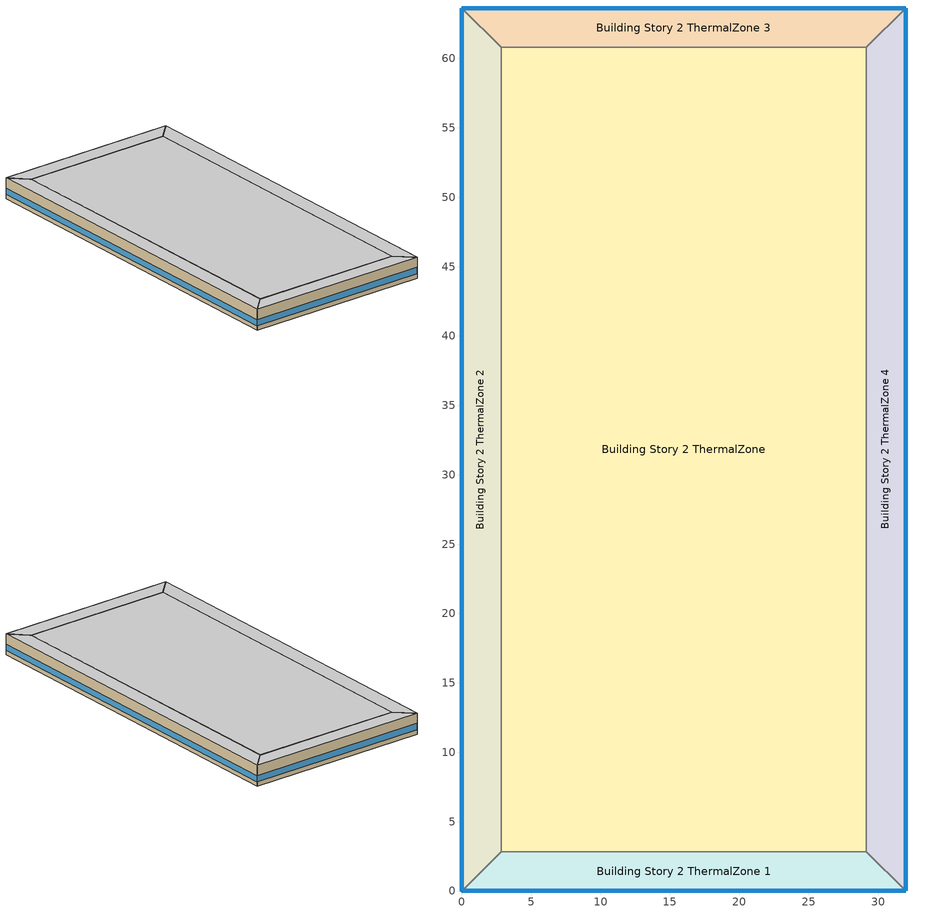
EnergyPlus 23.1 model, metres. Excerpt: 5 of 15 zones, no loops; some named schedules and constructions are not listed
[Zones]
Building Story 2 ThermalZone
 floor adiabatic (Typical Interior Floor): 29.16,2.83 2.83,2.83 2.83,60.81 29.16,60.81 z3.6
 wall adiabatic (Typical Interior Wall): 2.83,2.83 29.16,2.83 29.16,60.81 2.83,60.81 2.83,2.83 z3.6:7.2
 ceiling adiabatic (Typical Interior Ceiling): 29.16,60.81 2.83,60.81 2.83,2.83 29.16,2.83 z7.2
Building Story 2 ThermalZone 1
 floor adiabatic (Typical Interior Ceiling): 31.99,0 0,0 2.83,2.83 29.16,2.83 z3.6
 wall outside (Typical Insulated Steel Framed Exterior Wall R-20.41): 0,0 31.99,0 z3.6:7.2
 wall adiabatic (Typical Interior Wall): 31.99,0 29.16,2.83 2.83,2.83 0,0 z3.6:7.2
 window (U 0.48 SHGC 0.40 Dbl Ref-D Clr 6mm/13mm): 0.03,0 31.96,0 z4.36:5.44
 ceiling adiabatic (Typical Interior Ceiling): 29.16,2.83 2.83,2.83 0,0 31.99,0 z7.2
Building Story 2 ThermalZone 2
 floor adiabatic (Typical Interior Ceiling): 0,0 0,63.64 2.83,60.81 2.83,2.83 z3.6
 wall outside (Typical Insulated Steel Framed Exterior Wall R-20.41): 0,63.64 0,0 z3.6:7.2
 wall adiabatic (Typical Interior Wall): 0,0 2.83,2.83 2.83,60.81 0,63.64 z3.6:7.2
 window (U 0.48 SHGC 0.40 Dbl Ref-D Clr 6mm/13mm): 0,63.61 0,0.03 z4.36:5.44
 ceiling adiabatic (Typical Interior Ceiling): 2.83,2.83 2.83,60.81 0,63.64 0,0 z7.2
Building Story 2 ThermalZone 3
 floor adiabatic (Typical Interior Ceiling): 0,63.64 31.99,63.64 29.16,60.81 2.83,60.81 z3.6
 wall outside (Typical Insulated Steel Framed Exterior Wall R-20.41): 31.99,63.64 0,63.64 z3.6:7.2
 wall adiabatic (Typical Interior Wall): 0,63.64 2.83,60.81 29.16,60.81 31.99,63.64 z3.6:7.2
 window (U 0.48 SHGC 0.40 Dbl Ref-D Clr 6mm/13mm): 31.96,63.64 0.03,63.64 z4.36:5.44
 ceiling adiabatic (Typical Interior Ceiling): 2.83,60.81 29.16,60.81 31.99,63.64 0,63.64 z7.2
Building Story 2 ThermalZone 4
 floor adiabatic (Typical Interior Ceiling): 31.99,63.64 31.99,0 29.16,2.83 29.16,60.81 z3.6
 wall outside (Typical Insulated Steel Framed Exterior Wall R-20.41): 31.99,0 31.99,63.64 z3.6:7.2
 wall adiabatic (Typical Interior Wall): 31.99,63.64 29.16,60.81 29.16,2.83 31.99,0 z3.6:7.2
 window (U 0.48 SHGC 0.40 Dbl Ref-D Clr 6mm/13mm): 31.99,0.03 31.99,63.61 z4.36:5.44
 ceiling adiabatic (Typical Interior Ceiling): 29.16,60.81 29.16,2.83 31.99,0 31.99,63.64 z7.2
[Schedule:Week:Daily]
SchoolSecondary BLDG_OCC_SCH Week Rule - Sep11-Sep17: SchoolSecondary BLDG_OCC_SCH Wknd Day 1, SchoolSecondary BLDG_OCC_SCH Wkdy|SmrDsn Day 1, SchoolSecondary BLDG_OCC_SCH Wkdy|SmrDsn Day 1, SchoolSecondary BLDG_OCC_SCH Wkdy|SmrDsn Day 1, SchoolSecondary BLDG_OCC_SCH Wkdy|SmrDsn Day 1, SchoolSecondary BLDG_OCC_SCH Wkdy|SmrDsn Day 2, SchoolSecondary BLDG_OCC_SCH Default, SchoolSecondary BLDG_OCC_SCH Default, SchoolSecondary BLDG_OCC_SCH Summer Design Day, SchoolSecondary BLDG_OCC_SCH Winter Design Day, SchoolSecondary BLDG_OCC_SCH Default, SchoolSecondary BLDG_OCC_SCH Default
SchoolSecondary BLDG_OCC_SCH Week Rule - Sep18-Dec31: SchoolSecondary BLDG_OCC_SCH Default, SchoolSecondary BLDG_OCC_SCH Wkdy|SmrDsn Day 2, SchoolSecondary BLDG_OCC_SCH Wkdy|SmrDsn Day 2, SchoolSecondary BLDG_OCC_SCH Wkdy|SmrDsn Day 2, SchoolSecondary BLDG_OCC_SCH Wkdy|SmrDsn Day 2, SchoolSecondary BLDG_OCC_SCH Wkdy|SmrDsn Day 2, SchoolSecondary BLDG_OCC_SCH Default, SchoolSecondary BLDG_OCC_SCH Default, SchoolSecondary BLDG_OCC_SCH Summer Design Day, SchoolSecondary BLDG_OCC_SCH Winter Design Day, SchoolSecondary BLDG_OCC_SCH Default, SchoolSecondary BLDG_OCC_SCH Default
SchoolSecondary BLDG_OCC_SCH_Extend Week Rule - Jan1-Jan1: SchoolSecondary BLDG_OCC_SCH_Extend Wknd Day, SchoolSecondary BLDG_OCC_SCH_Extend Wknd Day, SchoolSecondary BLDG_OCC_SCH_Extend Wknd Day, SchoolSecondary BLDG_OCC_SCH_Extend Wknd Day, SchoolSecondary BLDG_OCC_SCH_Extend Wknd Day, SchoolSecondary BLDG_OCC_SCH_Extend Wknd Day, SchoolSecondary BLDG_OCC_SCH_Extend Wknd Day, SchoolSecondary BLDG_OCC_SCH_Extend Default, SchoolSecondary BLDG_OCC_SCH_Extend Summer Design Day, SchoolSecondary BLDG_OCC_SCH_Extend Winter Design Day, SchoolSecondary BLDG_OCC_SCH_Extend Default, SchoolSecondary BLDG_OCC_SCH_Extend Default
SchoolSecondary BLDG_OCC_SCH_Extend Week Rule - Jan2-Jun25: SchoolSecondary BLDG_OCC_SCH_Extend Wknd Day, SchoolSecondary BLDG_OCC_SCH_Extend Wkdy|SmrDsn Day, SchoolSecondary BLDG_OCC_SCH_Extend Wkdy|SmrDsn Day, SchoolSecondary BLDG_OCC_SCH_Extend Wkdy|SmrDsn Day, SchoolSecondary BLDG_OCC_SCH_Extend Wkdy|SmrDsn Day, SchoolSecondary BLDG_OCC_SCH_Extend Wkdy|SmrDsn Day, SchoolSecondary BLDG_OCC_SCH_Extend Wknd Day, SchoolSecondary BLDG_OCC_SCH_Extend Default, SchoolSecondary BLDG_OCC_SCH_Extend Summer Design Day, SchoolSecondary BLDG_OCC_SCH_Extend Winter Design Day, SchoolSecondary BLDG_OCC_SCH_Extend Default, SchoolSecondary BLDG_OCC_SCH_Extend Default
SchoolSecondary BLDG_OCC_SCH_Extend Week Rule - Jun26-Jul2: SchoolSecondary BLDG_OCC_SCH_Extend Wknd Day, SchoolSecondary BLDG_OCC_SCH_Extend Wkdy|SmrDsn Day, SchoolSecondary BLDG_OCC_SCH_Extend Wkdy|SmrDsn Day, SchoolSecondary BLDG_OCC_SCH_Extend Wkdy|SmrDsn Day, SchoolSecondary BLDG_OCC_SCH_Extend Wkdy|SmrDsn Day, SchoolSecondary BLDG_OCC_SCH_Extend Wkdy|SmrDsn Day 1, SchoolSecondary BLDG_OCC_SCH_Extend Wknd Day 1, SchoolSecondary BLDG_OCC_SCH_Extend Default, SchoolSecondary BLDG_OCC_SCH_Extend Summer Design Day, SchoolSecondary BLDG_OCC_SCH_Extend Winter Design Day, SchoolSecondary BLDG_OCC_SCH_Extend Default, SchoolSecondary BLDG_OCC_SCH_Extend Default
SchoolSecondary BLDG_OCC_SCH_Extend Week Rule - Jul3-Aug27: SchoolSecondary BLDG_OCC_SCH_Extend Wknd Day 1, SchoolSecondary BLDG_OCC_SCH_Extend Wkdy|SmrDsn Day 1, SchoolSecondary BLDG_OCC_SCH_Extend Wkdy|SmrDsn Day 1, SchoolSecondary BLDG_OCC_SCH_Extend Wkdy|SmrDsn Day 1, SchoolSecondary BLDG_OCC_SCH_Extend Wkdy|SmrDsn Day 1, SchoolSecondary BLDG_OCC_SCH_Extend Wkdy|SmrDsn Day 1, SchoolSecondary BLDG_OCC_SCH_Extend Wknd Day 1, SchoolSecondary BLDG_OCC_SCH_Extend Default, SchoolSecondary BLDG_OCC_SCH_Extend Summer Design Day, SchoolSecondary BLDG_OCC_SCH_Extend Winter Design Day, SchoolSecondary BLDG_OCC_SCH_Extend Default, SchoolSecondary BLDG_OCC_SCH_Extend Default
SchoolSecondary BLDG_OCC_SCH_Extend Week Rule - Aug28-Sep3: SchoolSecondary BLDG_OCC_SCH_Extend Wknd Day 1, SchoolSecondary BLDG_OCC_SCH_Extend Wkdy|SmrDsn Day 1, SchoolSecondary BLDG_OCC_SCH_Extend Wkdy|SmrDsn Day 1, SchoolSecondary BLDG_OCC_SCH_Extend Wkdy|SmrDsn Day 1, SchoolSecondary BLDG_OCC_SCH_Extend Wkdy|SmrDsn Day 2, SchoolSecondary BLDG_OCC_SCH_Extend Wkdy|SmrDsn Day 2, SchoolSecondary BLDG_OCC_SCH_Extend Default, SchoolSecondary BLDG_OCC_SCH_Extend Default, SchoolSecondary BLDG_OCC_SCH_Extend Summer Design Day, SchoolSecondary BLDG_OCC_SCH_Extend Winter Design Day, SchoolSecondary BLDG_OCC_SCH_Extend Default, SchoolSecondary BLDG_OCC_SCH_Extend Default
SchoolSecondary BLDG_OCC_SCH_Extend Week Rule - Sep4-Dec31: SchoolSecondary BLDG_OCC_SCH_Extend Default, SchoolSecondary BLDG_OCC_SCH_Extend Wkdy|SmrDsn Day 2, SchoolSecondary BLDG_OCC_SCH_Extend Wkdy|SmrDsn Day 2, SchoolSecondary BLDG_OCC_SCH_Extend Wkdy|SmrDsn Day 2, SchoolSecondary BLDG_OCC_SCH_Extend Wkdy|SmrDsn Day 2, SchoolSecondary BLDG_OCC_SCH_Extend Wkdy|SmrDsn Day 2, SchoolSecondary BLDG_OCC_SCH_Extend Default, SchoolSecondary BLDG_OCC_SCH_Extend Default, SchoolSecondary BLDG_OCC_SCH_Extend Summer Design Day, SchoolSecondary BLDG_OCC_SCH_Extend Winter Design Day, SchoolSecondary BLDG_OCC_SCH_Extend Default, SchoolSecondary BLDG_OCC_SCH_Extend Default
SchoolSecondary BLDG_OCC_SCH_Gym Week Rule - Jan1-Jan1: SchoolSecondary BLDG_OCC_SCH_Gym Wknd Day, SchoolSecondary BLDG_OCC_SCH_Gym Wknd Day, SchoolSecondary BLDG_OCC_SCH_Gym Wknd Day, SchoolSecondary BLDG_OCC_SCH_Gym Wknd Day, SchoolSecondary BLDG_OCC_SCH_Gym Wknd Day, SchoolSecondary BLDG_OCC_SCH_Gym Wknd Day, SchoolSecondary BLDG_OCC_SCH_Gym Wknd Day, SchoolSecondary BLDG_OCC_SCH_Gym Default, SchoolSecondary BLDG_OCC_SCH_Gym Summer Design Day, SchoolSecondary BLDG_OCC_SCH_Gym Winter Design Day, SchoolSecondary BLDG_OCC_SCH_Gym Default, SchoolSecondary BLDG_OCC_SCH_Gym Default
SchoolSecondary BLDG_OCC_SCH_Gym Week Rule - Jan2-Jun25: SchoolSecondary BLDG_OCC_SCH_Gym Wknd Day, SchoolSecondary BLDG_OCC_SCH_Gym Wkdy|SmrDsn Day, SchoolSecondary BLDG_OCC_SCH_Gym Wkdy|SmrDsn Day, SchoolSecondary BLDG_OCC_SCH_Gym Wkdy|SmrDsn Day, SchoolSecondary BLDG_OCC_SCH_Gym Wkdy|SmrDsn Day, SchoolSecondary BLDG_OCC_SCH_Gym Wkdy|SmrDsn Day, SchoolSecondary BLDG_OCC_SCH_Gym Wknd Day, SchoolSecondary BLDG_OCC_SCH_Gym Default, SchoolSecondary BLDG_OCC_SCH_Gym Summer Design Day, SchoolSecondary BLDG_OCC_SCH_Gym Winter Design Day, SchoolSecondary BLDG_OCC_SCH_Gym Default, SchoolSecondary BLDG_OCC_SCH_Gym Default
SchoolSecondary BLDG_OCC_SCH_Gym Week Rule - Jun26-Jul2: SchoolSecondary BLDG_OCC_SCH_Gym Wknd Day, SchoolSecondary BLDG_OCC_SCH_Gym Wkdy|SmrDsn Day, SchoolSecondary BLDG_OCC_SCH_Gym Wkdy|SmrDsn Day, SchoolSecondary BLDG_OCC_SCH_Gym Wkdy|SmrDsn Day, SchoolSecondary BLDG_OCC_SCH_Gym Wkdy|SmrDsn Day, SchoolSecondary BLDG_OCC_SCH_Gym Wkdy|SmrDsn Day 1, SchoolSecondary BLDG_OCC_SCH_Gym Wknd Day 1, SchoolSecondary BLDG_OCC_SCH_Gym Default, SchoolSecondary BLDG_OCC_SCH_Gym Summer Design Day, SchoolSecondary BLDG_OCC_SCH_Gym Winter Design Day, SchoolSecondary BLDG_OCC_SCH_Gym Default, SchoolSecondary BLDG_OCC_SCH_Gym Default
SchoolSecondary BLDG_OCC_SCH_Gym Week Rule - Jul3-Aug27: SchoolSecondary BLDG_OCC_SCH_Gym Wknd Day 1, SchoolSecondary BLDG_OCC_SCH_Gym Wkdy|SmrDsn Day 1, SchoolSecondary BLDG_OCC_SCH_Gym Wkdy|SmrDsn Day 1, SchoolSecondary BLDG_OCC_SCH_Gym Wkdy|SmrDsn Day 1, SchoolSecondary BLDG_OCC_SCH_Gym Wkdy|SmrDsn Day 1, SchoolSecondary BLDG_OCC_SCH_Gym Wkdy|SmrDsn Day 1, SchoolSecondary BLDG_OCC_SCH_Gym Wknd Day 1, SchoolSecondary BLDG_OCC_SCH_Gym Default, SchoolSecondary BLDG_OCC_SCH_Gym Summer Design Day, SchoolSecondary BLDG_OCC_SCH_Gym Winter Design Day, SchoolSecondary BLDG_OCC_SCH_Gym Default, SchoolSecondary BLDG_OCC_SCH_Gym Default
SchoolSecondary BLDG_OCC_SCH_Gym Week Rule - Aug28-Sep3: SchoolSecondary BLDG_OCC_SCH_Gym Wknd Day 1, SchoolSecondary BLDG_OCC_SCH_Gym Wkdy|SmrDsn Day 1, SchoolSecondary BLDG_OCC_SCH_Gym Wkdy|SmrDsn Day 1, SchoolSecondary BLDG_OCC_SCH_Gym Wkdy|SmrDsn Day 1, SchoolSecondary BLDG_OCC_SCH_Gym Wkdy|SmrDsn Day 2, SchoolSecondary BLDG_OCC_SCH_Gym Wkdy|SmrDsn Day 2, SchoolSecondary BLDG_OCC_SCH_Gym Default, SchoolSecondary BLDG_OCC_SCH_Gym Default, SchoolSecondary BLDG_OCC_SCH_Gym Summer Design Day, SchoolSecondary BLDG_OCC_SCH_Gym Winter Design Day, SchoolSecondary BLDG_OCC_SCH_Gym Default, SchoolSecondary BLDG_OCC_SCH_Gym Default
SchoolSecondary BLDG_OCC_SCH_Gym Week Rule - Sep4-Dec31: SchoolSecondary BLDG_OCC_SCH_Gym Default, SchoolSecondary BLDG_OCC_SCH_Gym Wkdy|SmrDsn Day 2, SchoolSecondary BLDG_OCC_SCH_Gym Wkdy|SmrDsn Day 2, SchoolSecondary BLDG_OCC_SCH_Gym Wkdy|SmrDsn Day 2, SchoolSecondary BLDG_OCC_SCH_Gym Wkdy|SmrDsn Day 2, SchoolSecondary BLDG_OCC_SCH_Gym Wkdy|SmrDsn Day 2, SchoolSecondary BLDG_OCC_SCH_Gym Default, SchoolSecondary BLDG_OCC_SCH_Gym Default, SchoolSecondary BLDG_OCC_SCH_Gym Summer Design Day, SchoolSecondary BLDG_OCC_SCH_Gym Winter Design Day, SchoolSecondary BLDG_OCC_SCH_Gym Default, SchoolSecondary BLDG_OCC_SCH_Gym Default
SchoolSecondary BLDG_OCC_SCH_Offices Week Rule - Jan1-Jan1: SchoolSecondary BLDG_OCC_SCH_Offices Wknd Day, SchoolSecondary BLDG_OCC_SCH_Offices Wknd Day, SchoolSecondary BLDG_OCC_SCH_Offices Wknd Day, SchoolSecondary BLDG_OCC_SCH_Offices Wknd Day, SchoolSecondary BLDG_OCC_SCH_Offices Wknd Day, SchoolSecondary BLDG_OCC_SCH_Offices Wknd Day, SchoolSecondary BLDG_OCC_SCH_Offices Wknd Day, SchoolSecondary BLDG_OCC_SCH_Offices Default, SchoolSecondary BLDG_OCC_SCH_Offices Summer Design Day, SchoolSecondary BLDG_OCC_SCH_Offices Winter Design Day, SchoolSecondary BLDG_OCC_SCH_Offices Default, SchoolSecondary BLDG_OCC_SCH_Offices Default
SchoolSecondary BLDG_OCC_SCH_Offices Week Rule - Jan2-Jun25: SchoolSecondary BLDG_OCC_SCH_Offices Wknd Day, SchoolSecondary BLDG_OCC_SCH_Offices Wkdy|SmrDsn Day, SchoolSecondary BLDG_OCC_SCH_Offices Wkdy|SmrDsn Day, SchoolSecondary BLDG_OCC_SCH_Offices Wkdy|SmrDsn Day, SchoolSecondary BLDG_OCC_SCH_Offices Wkdy|SmrDsn Day, SchoolSecondary BLDG_OCC_SCH_Offices Wkdy|SmrDsn Day, SchoolSecondary BLDG_OCC_SCH_Offices Wknd Day, SchoolSecondary BLDG_OCC_SCH_Offices Default, SchoolSecondary BLDG_OCC_SCH_Offices Summer Design Day, SchoolSecondary BLDG_OCC_SCH_Offices Winter Design Day, SchoolSecondary BLDG_OCC_SCH_Offices Default, SchoolSecondary BLDG_OCC_SCH_Offices Default
SchoolSecondary BLDG_OCC_SCH_Offices Week Rule - Jun26-Jul2: SchoolSecondary BLDG_OCC_SCH_Offices Wknd Day, SchoolSecondary BLDG_OCC_SCH_Offices Wkdy|SmrDsn Day, SchoolSecondary BLDG_OCC_SCH_Offices Wkdy|SmrDsn Day, SchoolSecondary BLDG_OCC_SCH_Offices Wkdy|SmrDsn Day, SchoolSecondary BLDG_OCC_SCH_Offices Wkdy|SmrDsn Day, SchoolSecondary BLDG_OCC_SCH_Offices Wkdy|SmrDsn Day 1, SchoolSecondary BLDG_OCC_SCH_Offices Wknd Day 1, SchoolSecondary BLDG_OCC_SCH_Offices Default, SchoolSecondary BLDG_OCC_SCH_Offices Summer Design Day, SchoolSecondary BLDG_OCC_SCH_Offices Winter Design Day, SchoolSecondary BLDG_OCC_SCH_Offices Default, SchoolSecondary BLDG_OCC_SCH_Offices Default
SchoolSecondary BLDG_OCC_SCH_Offices Week Rule - Jul3-Aug27: SchoolSecondary BLDG_OCC_SCH_Offices Wknd Day 1, SchoolSecondary BLDG_OCC_SCH_Offices Wkdy|SmrDsn Day 1, SchoolSecondary BLDG_OCC_SCH_Offices Wkdy|SmrDsn Day 1, SchoolSecondary BLDG_OCC_SCH_Offices Wkdy|SmrDsn Day 1, SchoolSecondary BLDG_OCC_SCH_Offices Wkdy|SmrDsn Day 1, SchoolSecondary BLDG_OCC_SCH_Offices Wkdy|SmrDsn Day 1, SchoolSecondary BLDG_OCC_SCH_Offices Wknd Day 1, SchoolSecondary BLDG_OCC_SCH_Offices Default, SchoolSecondary BLDG_OCC_SCH_Offices Summer Design Day, SchoolSecondary BLDG_OCC_SCH_Offices Winter Design Day, SchoolSecondary BLDG_OCC_SCH_Offices Default, SchoolSecondary BLDG_OCC_SCH_Offices Default
SchoolSecondary BLDG_OCC_SCH_Offices Week Rule - Aug28-Sep3: SchoolSecondary BLDG_OCC_SCH_Offices Wknd Day 1, SchoolSecondary BLDG_OCC_SCH_Offices Wkdy|SmrDsn Day 1, SchoolSecondary BLDG_OCC_SCH_Offices Wkdy|SmrDsn Day 1, SchoolSecondary BLDG_OCC_SCH_Offices Wkdy|SmrDsn Day 1, SchoolSecondary BLDG_OCC_SCH_Offices Wkdy|SmrDsn Day 2, SchoolSecondary BLDG_OCC_SCH_Offices Wkdy|SmrDsn Day 2, SchoolSecondary BLDG_OCC_SCH_Offices Default, SchoolSecondary BLDG_OCC_SCH_Offices Default, SchoolSecondary BLDG_OCC_SCH_Offices Summer Design Day, SchoolSecondary BLDG_OCC_SCH_Offices Winter Design Day, SchoolSecondary BLDG_OCC_SCH_Offices Default, SchoolSecondary BLDG_OCC_SCH_Offices Default
SchoolSecondary BLDG_OCC_SCH_Offices Week Rule - Sep4-Dec31: SchoolSecondary BLDG_OCC_SCH_Offices Default, SchoolSecondary BLDG_OCC_SCH_Offices Wkdy|SmrDsn Day 2, SchoolSecondary BLDG_OCC_SCH_Offices Wkdy|SmrDsn Day 2, SchoolSecondary BLDG_OCC_SCH_Offices Wkdy|SmrDsn Day 2, SchoolSecondary BLDG_OCC_SCH_Offices Wkdy|SmrDsn Day 2, SchoolSecondary BLDG_OCC_SCH_Offices Wkdy|SmrDsn Day 2, SchoolSecondary BLDG_OCC_SCH_Offices Default, SchoolSecondary BLDG_OCC_SCH_Offices Default, SchoolSecondary BLDG_OCC_SCH_Offices Summer Design Day, SchoolSecondary BLDG_OCC_SCH_Offices Winter Design Day, SchoolSecondary BLDG_OCC_SCH_Offices Default, SchoolSecondary BLDG_OCC_SCH_Offices Default
Elevator Schedule 3 Week Rule - Jan1-Jan1: 63 space(s) Occ Sch Saturday 3, 63 space(s) Occ Sch Saturday 3, 63 space(s) Occ Sch Saturday 3, 63 space(s) Occ Sch Saturday 3, 63 space(s) Occ Sch Saturday 3, 63 space(s) Occ Sch Saturday 3, 63 space(s) Occ Sch Saturday 3, 63 space(s) Occ Sch Default 3, 63 space(s) Occ Sch Summer Design Day 3, 63 space(s) Occ Sch Winter Design Day 3, 63 space(s) Occ Sch Default 3, 63 space(s) Occ Sch Default 3
Elevator Schedule 3 Week Rule - Jan2-Jun11: 63 space(s) Occ Sch Sunday 3, 63 space(s) Occ Sch Default 3, 63 space(s) Occ Sch Tuesday 19, 63 space(s) Occ Sch Wednesday 19, 63 space(s) Occ Sch Thursday 19, 63 space(s) Occ Sch Friday 19, 63 space(s) Occ Sch Saturday 3, 63 space(s) Occ Sch Default 3, 63 space(s) Occ Sch Summer Design Day 3, 63 space(s) Occ Sch Winter Design Day 3, 63 space(s) Occ Sch Default 3, 63 space(s) Occ Sch Default 3
Elevator Schedule 3 Week Rule - Jun12-Jun18: 63 space(s) Occ Sch Sunday 3, 63 space(s) Occ Sch Default 3, 63 space(s) Occ Sch Tuesday 19, 63 space(s) Occ Sch Wednesday 19, 63 space(s) Occ Sch Thursday 18, 63 space(s) Occ Sch Friday 18, 63 space(s) Occ Sch Saturday 3, 63 space(s) Occ Sch Default 3, 63 space(s) Occ Sch Summer Design Day 3, 63 space(s) Occ Sch Winter Design Day 3, 63 space(s) Occ Sch Default 3, 63 space(s) Occ Sch Default 3
Elevator Schedule 3 Week Rule - Jun19-Jun25: 63 space(s) Occ Sch Sunday 3, 63 space(s) Occ Sch Monday 16, 63 space(s) Occ Sch Tuesday 18, 63 space(s) Occ Sch Wednesday 18, 63 space(s) Occ Sch Thursday 18, 63 space(s) Occ Sch Friday 18, 63 space(s) Occ Sch Saturday 3, 63 space(s) Occ Sch Default 3, 63 space(s) Occ Sch Summer Design Day 3, 63 space(s) Occ Sch Winter Design Day 3, 63 space(s) Occ Sch Default 3, 63 space(s) Occ Sch Default 3
Elevator Schedule 3 Week Rule - Jun26-Jul2: 63 space(s) Occ Sch Sunday 3, 63 space(s) Occ Sch Monday 16, 63 space(s) Occ Sch Tuesday 18, 63 space(s) Occ Sch Wednesday 18, 63 space(s) Occ Sch Thursday 18, 63 space(s) Occ Sch Friday 17, 63 space(s) Occ Sch Saturday 3, 63 space(s) Occ Sch Default 3, 63 space(s) Occ Sch Summer Design Day 3, 63 space(s) Occ Sch Winter Design Day 3, 63 space(s) Occ Sch Default 3, 63 space(s) Occ Sch Default 3
Elevator Schedule 3 Week Rule - Jul3-Aug27: 63 space(s) Occ Sch Sunday 3, 63 space(s) Occ Sch Monday 15, 63 space(s) Occ Sch Tuesday 17, 63 space(s) Occ Sch Wednesday 17, 63 space(s) Occ Sch Thursday 17, 63 space(s) Occ Sch Friday 17, 63 space(s) Occ Sch Saturday 3, 63 space(s) Occ Sch Default 3, 63 space(s) Occ Sch Summer Design Day 3, 63 space(s) Occ Sch Winter Design Day 3, 63 space(s) Occ Sch Default 3, 63 space(s) Occ Sch Default 3
Elevator Schedule 3 Week Rule - Aug28-Sep3: 63 space(s) Occ Sch Sunday 3, 63 space(s) Occ Sch Monday 15, 63 space(s) Occ Sch Tuesday 17, 63 space(s) Occ Sch Wednesday 17, 63 space(s) Occ Sch Thursday 16, 63 space(s) Occ Sch Friday 16, 63 space(s) Occ Sch Saturday 3, 63 space(s) Occ Sch Default 3, 63 space(s) Occ Sch Summer Design Day 3, 63 space(s) Occ Sch Winter Design Day 3, 63 space(s) Occ Sch Default 3, 63 space(s) Occ Sch Default 3
Elevator Schedule 3 Week Rule - Sep4-Sep10: 63 space(s) Occ Sch Sunday 3, 63 space(s) Occ Sch Monday 14, 63 space(s) Occ Sch Tuesday 16, 63 space(s) Occ Sch Wednesday 16, 63 space(s) Occ Sch Thursday 16, 63 space(s) Occ Sch Friday 16, 63 space(s) Occ Sch Saturday 3, 63 space(s) Occ Sch Default 3, 63 space(s) Occ Sch Summer Design Day 3, 63 space(s) Occ Sch Winter Design Day 3, 63 space(s) Occ Sch Default 3, 63 space(s) Occ Sch Default 3
Elevator Schedule 3 Week Rule - Sep11-Sep17: 63 space(s) Occ Sch Sunday 3, 63 space(s) Occ Sch Monday 14, 63 space(s) Occ Sch Tuesday 16, 63 space(s) Occ Sch Wednesday 16, 63 space(s) Occ Sch Thursday 16, 63 space(s) Occ Sch Friday 15, 63 space(s) Occ Sch Saturday 3, 63 space(s) Occ Sch Default 3, 63 space(s) Occ Sch Summer Design Day 3, 63 space(s) Occ Sch Winter Design Day 3, 63 space(s) Occ Sch Default 3, 63 space(s) Occ Sch Default 3
Elevator Schedule 3 Week Rule - Sep18-Dec31: 63 space(s) Occ Sch Sunday 3, 63 space(s) Occ Sch Monday 13, 63 space(s) Occ Sch Tuesday 15, 63 space(s) Occ Sch Wednesday 15, 63 space(s) Occ Sch Thursday 15, 63 space(s) Occ Sch Friday 15, 63 space(s) Occ Sch Saturday 3, 63 space(s) Occ Sch Default 3, 63 space(s) Occ Sch Summer Design Day 3, 63 space(s) Occ Sch Winter Design Day 3, 63 space(s) Occ Sch Default 3, 63 space(s) Occ Sch Default 3
Elevator Schedule 1 Week Rule - Jan1-Jan1: 63 space(s) Occ Sch Saturday 1, 63 space(s) Occ Sch Saturday 1, 63 space(s) Occ Sch Saturday 1, 63 space(s) Occ Sch Saturday 1, 63 space(s) Occ Sch Saturday 1, 63 space(s) Occ Sch Saturday 1, 63 space(s) Occ Sch Saturday 1, 63 space(s) Occ Sch Default 1, 63 space(s) Occ Sch Summer Design Day 1, 63 space(s) Occ Sch Winter Design Day 1, 63 space(s) Occ Sch Default 1, 63 space(s) Occ Sch Default 1
Elevator Schedule 1 Week Rule - Jan2-Jun11: 63 space(s) Occ Sch Sunday 1, 63 space(s) Occ Sch Default 1, 63 space(s) Occ Sch Tuesday 9, 63 space(s) Occ Sch Wednesday 9, 63 space(s) Occ Sch Thursday 9, 63 space(s) Occ Sch Friday 9, 63 space(s) Occ Sch Saturday 1, 63 space(s) Occ Sch Default 1, 63 space(s) Occ Sch Summer Design Day 1, 63 space(s) Occ Sch Winter Design Day 1, 63 space(s) Occ Sch Default 1, 63 space(s) Occ Sch Default 1
Elevator Schedule 1 Week Rule - Jun12-Jun18: 63 space(s) Occ Sch Sunday 1, 63 space(s) Occ Sch Default 1, 63 space(s) Occ Sch Tuesday 9, 63 space(s) Occ Sch Wednesday 9, 63 space(s) Occ Sch Thursday 8, 63 space(s) Occ Sch Friday 8, 63 space(s) Occ Sch Saturday 1, 63 space(s) Occ Sch Default 1, 63 space(s) Occ Sch Summer Design Day 1, 63 space(s) Occ Sch Winter Design Day 1, 63 space(s) Occ Sch Default 1, 63 space(s) Occ Sch Default 1
Elevator Schedule 1 Week Rule - Jun19-Jun25: 63 space(s) Occ Sch Sunday 1, 63 space(s) Occ Sch Monday 8, 63 space(s) Occ Sch Tuesday 8, 63 space(s) Occ Sch Wednesday 8, 63 space(s) Occ Sch Thursday 8, 63 space(s) Occ Sch Friday 8, 63 space(s) Occ Sch Saturday 1, 63 space(s) Occ Sch Default 1, 63 space(s) Occ Sch Summer Design Day 1, 63 space(s) Occ Sch Winter Design Day 1, 63 space(s) Occ Sch Default 1, 63 space(s) Occ Sch Default 1
Elevator Schedule 1 Week Rule - Jun26-Jul2: 63 space(s) Occ Sch Sunday 1, 63 space(s) Occ Sch Monday 8, 63 space(s) Occ Sch Tuesday 8, 63 space(s) Occ Sch Wednesday 8, 63 space(s) Occ Sch Thursday 8, 63 space(s) Occ Sch Friday 7, 63 space(s) Occ Sch Saturday 1, 63 space(s) Occ Sch Default 1, 63 space(s) Occ Sch Summer Design Day 1, 63 space(s) Occ Sch Winter Design Day 1, 63 space(s) Occ Sch Default 1, 63 space(s) Occ Sch Default 1
Elevator Schedule 1 Week Rule - Jul3-Aug27: 63 space(s) Occ Sch Sunday 1, 63 space(s) Occ Sch Monday 7, 63 space(s) Occ Sch Tuesday 7, 63 space(s) Occ Sch Wednesday 7, 63 space(s) Occ Sch Thursday 7, 63 space(s) Occ Sch Friday 7, 63 space(s) Occ Sch Saturday 1, 63 space(s) Occ Sch Default 1, 63 space(s) Occ Sch Summer Design Day 1, 63 space(s) Occ Sch Winter Design Day 1, 63 space(s) Occ Sch Default 1, 63 space(s) Occ Sch Default 1
Elevator Schedule 1 Week Rule - Aug28-Sep3: 63 space(s) Occ Sch Sunday 1, 63 space(s) Occ Sch Monday 7, 63 space(s) Occ Sch Tuesday 7, 63 space(s) Occ Sch Wednesday 7, 63 space(s) Occ Sch Thursday 6, 63 space(s) Occ Sch Friday 6, 63 space(s) Occ Sch Saturday 1, 63 space(s) Occ Sch Default 1, 63 space(s) Occ Sch Summer Design Day 1, 63 space(s) Occ Sch Winter Design Day 1, 63 space(s) Occ Sch Default 1, 63 space(s) Occ Sch Default 1
Elevator Schedule 1 Week Rule - Sep4-Sep10: 63 space(s) Occ Sch Sunday 1, 63 space(s) Occ Sch Monday 6, 63 space(s) Occ Sch Tuesday 6, 63 space(s) Occ Sch Wednesday 6, 63 space(s) Occ Sch Thursday 6, 63 space(s) Occ Sch Friday 6, 63 space(s) Occ Sch Saturday 1, 63 space(s) Occ Sch Default 1, 63 space(s) Occ Sch Summer Design Day 1, 63 space(s) Occ Sch Winter Design Day 1, 63 space(s) Occ Sch Default 1, 63 space(s) Occ Sch Default 1
Elevator Schedule 1 Week Rule - Sep11-Sep17: 63 space(s) Occ Sch Sunday 1, 63 space(s) Occ Sch Monday 6, 63 space(s) Occ Sch Tuesday 6, 63 space(s) Occ Sch Wednesday 6, 63 space(s) Occ Sch Thursday 6, 63 space(s) Occ Sch Friday 5, 63 space(s) Occ Sch Saturday 1, 63 space(s) Occ Sch Default 1, 63 space(s) Occ Sch Summer Design Day 1, 63 space(s) Occ Sch Winter Design Day 1, 63 space(s) Occ Sch Default 1, 63 space(s) Occ Sch Default 1
Elevator Schedule 1 Week Rule - Sep18-Dec31: 63 space(s) Occ Sch Sunday 1, 63 space(s) Occ Sch Monday 5, 63 space(s) Occ Sch Tuesday 5, 63 space(s) Occ Sch Wednesday 5, 63 space(s) Occ Sch Thursday 5, 63 space(s) Occ Sch Friday 5, 63 space(s) Occ Sch Saturday 1, 63 space(s) Occ Sch Default 1, 63 space(s) Occ Sch Summer Design Day 1, 63 space(s) Occ Sch Winter Design Day 1, 63 space(s) Occ Sch Default 1, 63 space(s) Occ Sch Default 1
Elevator Schedule 2 Week Rule - Jan1-Jan1: 63 space(s) Occ Sch Saturday 2, 63 space(s) Occ Sch Saturday 2, 63 space(s) Occ Sch Saturday 2, 63 space(s) Occ Sch Saturday 2, 63 space(s) Occ Sch Saturday 2, 63 space(s) Occ Sch Saturday 2, 63 space(s) Occ Sch Saturday 2, 63 space(s) Occ Sch Default 2, 63 space(s) Occ Sch Summer Design Day 2, 63 space(s) Occ Sch Winter Design Day 2, 63 space(s) Occ Sch Default 2, 63 space(s) Occ Sch Default 2
Elevator Schedule 2 Week Rule - Jan2-Jun11: 63 space(s) Occ Sch Sunday 2, 63 space(s) Occ Sch Default 2, 63 space(s) Occ Sch Tuesday 14, 63 space(s) Occ Sch Wednesday 14, 63 space(s) Occ Sch Thursday 14, 63 space(s) Occ Sch Friday 14, 63 space(s) Occ Sch Saturday 2, 63 space(s) Occ Sch Default 2, 63 space(s) Occ Sch Summer Design Day 2, 63 space(s) Occ Sch Winter Design Day 2, 63 space(s) Occ Sch Default 2, 63 space(s) Occ Sch Default 2
Elevator Schedule 2 Week Rule - Jun12-Jun18: 63 space(s) Occ Sch Sunday 2, 63 space(s) Occ Sch Default 2, 63 space(s) Occ Sch Tuesday 14, 63 space(s) Occ Sch Wednesday 14, 63 space(s) Occ Sch Thursday 13, 63 space(s) Occ Sch Friday 13, 63 space(s) Occ Sch Saturday 2, 63 space(s) Occ Sch Default 2, 63 space(s) Occ Sch Summer Design Day 2, 63 space(s) Occ Sch Winter Design Day 2, 63 space(s) Occ Sch Default 2, 63 space(s) Occ Sch Default 2
Elevator Schedule 2 Week Rule - Jun19-Jun25: 63 space(s) Occ Sch Sunday 2, 63 space(s) Occ Sch Monday 12, 63 space(s) Occ Sch Tuesday 13, 63 space(s) Occ Sch Wednesday 13, 63 space(s) Occ Sch Thursday 13, 63 space(s) Occ Sch Friday 13, 63 space(s) Occ Sch Saturday 2, 63 space(s) Occ Sch Default 2, 63 space(s) Occ Sch Summer Design Day 2, 63 space(s) Occ Sch Winter Design Day 2, 63 space(s) Occ Sch Default 2, 63 space(s) Occ Sch Default 2
Elevator Schedule 2 Week Rule - Jun26-Jul2: 63 space(s) Occ Sch Sunday 2, 63 space(s) Occ Sch Monday 12, 63 space(s) Occ Sch Tuesday 13, 63 space(s) Occ Sch Wednesday 13, 63 space(s) Occ Sch Thursday 13, 63 space(s) Occ Sch Friday 12, 63 space(s) Occ Sch Saturday 2, 63 space(s) Occ Sch Default 2, 63 space(s) Occ Sch Summer Design Day 2, 63 space(s) Occ Sch Winter Design Day 2, 63 space(s) Occ Sch Default 2, 63 space(s) Occ Sch Default 2
Elevator Schedule 2 Week Rule - Jul3-Aug27: 63 space(s) Occ Sch Sunday 2, 63 space(s) Occ Sch Monday 11, 63 space(s) Occ Sch Tuesday 12, 63 space(s) Occ Sch Wednesday 12, 63 space(s) Occ Sch Thursday 12, 63 space(s) Occ Sch Friday 12, 63 space(s) Occ Sch Saturday 2, 63 space(s) Occ Sch Default 2, 63 space(s) Occ Sch Summer Design Day 2, 63 space(s) Occ Sch Winter Design Day 2, 63 space(s) Occ Sch Default 2, 63 space(s) Occ Sch Default 2
Elevator Schedule 2 Week Rule - Aug28-Sep3: 63 space(s) Occ Sch Sunday 2, 63 space(s) Occ Sch Monday 11, 63 space(s) Occ Sch Tuesday 12, 63 space(s) Occ Sch Wednesday 12, 63 space(s) Occ Sch Thursday 11, 63 space(s) Occ Sch Friday 11, 63 space(s) Occ Sch Saturday 2, 63 space(s) Occ Sch Default 2, 63 space(s) Occ Sch Summer Design Day 2, 63 space(s) Occ Sch Winter Design Day 2, 63 space(s) Occ Sch Default 2, 63 space(s) Occ Sch Default 2
Elevator Schedule 2 Week Rule - Sep4-Sep10: 63 space(s) Occ Sch Sunday 2, 63 space(s) Occ Sch Monday 10, 63 space(s) Occ Sch Tuesday 11, 63 space(s) Occ Sch Wednesday 11, 63 space(s) Occ Sch Thursday 11, 63 space(s) Occ Sch Friday 11, 63 space(s) Occ Sch Saturday 2, 63 space(s) Occ Sch Default 2, 63 space(s) Occ Sch Summer Design Day 2, 63 space(s) Occ Sch Winter Design Day 2, 63 space(s) Occ Sch Default 2, 63 space(s) Occ Sch Default 2
Elevator Schedule 2 Week Rule - Sep11-Sep17: 63 space(s) Occ Sch Sunday 2, 63 space(s) Occ Sch Monday 10, 63 space(s) Occ Sch Tuesday 11, 63 space(s) Occ Sch Wednesday 11, 63 space(s) Occ Sch Thursday 11, 63 space(s) Occ Sch Friday 10, 63 space(s) Occ Sch Saturday 2, 63 space(s) Occ Sch Default 2, 63 space(s) Occ Sch Summer Design Day 2, 63 space(s) Occ Sch Winter Design Day 2, 63 space(s) Occ Sch Default 2, 63 space(s) Occ Sch Default 2
Elevator Schedule 2 Week Rule - Sep18-Dec31: 63 space(s) Occ Sch Sunday 2, 63 space(s) Occ Sch Monday 9, 63 space(s) Occ Sch Tuesday 10, 63 space(s) Occ Sch Wednesday 10, 63 space(s) Occ Sch Thursday 10, 63 space(s) Occ Sch Friday 10, 63 space(s) Occ Sch Saturday 2, 63 space(s) Occ Sch Default 2, 63 space(s) Occ Sch Summer Design Day 2, 63 space(s) Occ Sch Winter Design Day 2, 63 space(s) Occ Sch Default 2, 63 space(s) Occ Sch Default 2
DataCenter_EQUIP_SCH Week Rule - Jan1-Jan29: DataCenter_EQUIP_SCH Wknd|Wkdy|Hol Day, DataCenter_EQUIP_SCH Wknd|Wkdy|Hol Day, DataCenter_EQUIP_SCH Wknd|Wkdy|Hol Day, DataCenter_EQUIP_SCH Wknd|Wkdy|Hol Day, DataCenter_EQUIP_SCH Wknd|Wkdy|Hol Day, DataCenter_EQUIP_SCH Wknd|Wkdy|Hol Day, DataCenter_EQUIP_SCH Wknd|Wkdy|Hol Day, Schedule Day 3, DataCenter_EQUIP_SCH Summer Design Day, DataCenter_EQUIP_SCH Winter Design Day 11, Schedule Day 3, Schedule Day 3
DataCenter_EQUIP_SCH Week Rule - Jan30-Feb5: DataCenter_EQUIP_SCH Wknd|Wkdy|Hol Day, DataCenter_EQUIP_SCH Wknd|Wkdy|Hol Day, DataCenter_EQUIP_SCH Wknd|Wkdy|Hol Day 1, DataCenter_EQUIP_SCH Wknd|Wkdy|Hol Day 1, DataCenter_EQUIP_SCH Wknd|Wkdy|Hol Day 1, DataCenter_EQUIP_SCH Wknd|Wkdy|Hol Day 1, DataCenter_EQUIP_SCH Wknd|Wkdy|Hol Day 1, Schedule Day 3, DataCenter_EQUIP_SCH Summer Design Day, DataCenter_EQUIP_SCH Winter Design Day 11, Schedule Day 3, Schedule Day 3
DataCenter_EQUIP_SCH Week Rule - Feb6-Feb26: DataCenter_EQUIP_SCH Wknd|Wkdy|Hol Day 1, DataCenter_EQUIP_SCH Wknd|Wkdy|Hol Day 1, DataCenter_EQUIP_SCH Wknd|Wkdy|Hol Day 1, DataCenter_EQUIP_SCH Wknd|Wkdy|Hol Day 1, DataCenter_EQUIP_SCH Wknd|Wkdy|Hol Day 1, DataCenter_EQUIP_SCH Wknd|Wkdy|Hol Day 1, DataCenter_EQUIP_SCH Wknd|Wkdy|Hol Day 1, Schedule Day 3, DataCenter_EQUIP_SCH Summer Design Day, DataCenter_EQUIP_SCH Winter Design Day 11, Schedule Day 3, Schedule Day 3
DataCenter_EQUIP_SCH Week Rule - Feb27-Mar5: DataCenter_EQUIP_SCH Wknd|Wkdy|Hol Day 1, DataCenter_EQUIP_SCH Wknd|Wkdy|Hol Day 1, DataCenter_EQUIP_SCH Wknd|Wkdy|Hol Day 2, DataCenter_EQUIP_SCH Wknd|Wkdy|Hol Day 2, DataCenter_EQUIP_SCH Wknd|Wkdy|Hol Day 2, DataCenter_EQUIP_SCH Wknd|Wkdy|Hol Day 2, DataCenter_EQUIP_SCH Wknd|Wkdy|Hol Day 2, Schedule Day 3, DataCenter_EQUIP_SCH Summer Design Day, DataCenter_EQUIP_SCH Winter Design Day 11, Schedule Day 3, Schedule Day 3
DataCenter_EQUIP_SCH Week Rule - Mar6-Mar26: DataCenter_EQUIP_SCH Wknd|Wkdy|Hol Day 2, DataCenter_EQUIP_SCH Wknd|Wkdy|Hol Day 2, DataCenter_EQUIP_SCH Wknd|Wkdy|Hol Day 2, DataCenter_EQUIP_SCH Wknd|Wkdy|Hol Day 2, DataCenter_EQUIP_SCH Wknd|Wkdy|Hol Day 2, DataCenter_EQUIP_SCH Wknd|Wkdy|Hol Day 2, DataCenter_EQUIP_SCH Wknd|Wkdy|Hol Day 2, Schedule Day 3, DataCenter_EQUIP_SCH Summer Design Day, DataCenter_EQUIP_SCH Winter Design Day 11, Schedule Day 3, Schedule Day 3
DataCenter_EQUIP_SCH Week Rule - Mar27-Apr2: DataCenter_EQUIP_SCH Wknd|Wkdy|Hol Day 2, DataCenter_EQUIP_SCH Wknd|Wkdy|Hol Day 2, DataCenter_EQUIP_SCH Wknd|Wkdy|Hol Day 2, DataCenter_EQUIP_SCH Wknd|Wkdy|Hol Day 2, DataCenter_EQUIP_SCH Wknd|Wkdy|Hol Day 2, DataCenter_EQUIP_SCH Wknd|Wkdy|Hol Day 3, DataCenter_EQUIP_SCH Wknd|Wkdy|Hol Day 3, Schedule Day 3, DataCenter_EQUIP_SCH Summer Design Day, DataCenter_EQUIP_SCH Winter Design Day 11, Schedule Day 3, Schedule Day 3
DataCenter_EQUIP_SCH Week Rule - Apr3-Apr30: DataCenter_EQUIP_SCH Wknd|Wkdy|Hol Day 3, DataCenter_EQUIP_SCH Wknd|Wkdy|Hol Day 3, DataCenter_EQUIP_SCH Wknd|Wkdy|Hol Day 3, DataCenter_EQUIP_SCH Wknd|Wkdy|Hol Day 3, DataCenter_EQUIP_SCH Wknd|Wkdy|Hol Day 3, DataCenter_EQUIP_SCH Wknd|Wkdy|Hol Day 3, DataCenter_EQUIP_SCH Wknd|Wkdy|Hol Day 3, Schedule Day 3, DataCenter_EQUIP_SCH Summer Design Day, DataCenter_EQUIP_SCH Winter Design Day 11, Schedule Day 3, Schedule Day 3
DataCenter_EQUIP_SCH Week Rule - May1-May28: DataCenter_EQUIP_SCH Wknd|Wkdy|Hol Day 4, DataCenter_EQUIP_SCH Wknd|Wkdy|Hol Day 4, DataCenter_EQUIP_SCH Wknd|Wkdy|Hol Day 4, DataCenter_EQUIP_SCH Wknd|Wkdy|Hol Day 4, DataCenter_EQUIP_SCH Wknd|Wkdy|Hol Day 4, DataCenter_EQUIP_SCH Wknd|Wkdy|Hol Day 4, DataCenter_EQUIP_SCH Wknd|Wkdy|Hol Day 4, Schedule Day 3, DataCenter_EQUIP_SCH Summer Design Day, DataCenter_EQUIP_SCH Winter Design Day 11, Schedule Day 3, Schedule Day 3
DataCenter_EQUIP_SCH Week Rule - May29-Jun4: DataCenter_EQUIP_SCH Wknd|Wkdy|Hol Day 4, DataCenter_EQUIP_SCH Wknd|Wkdy|Hol Day 4, DataCenter_EQUIP_SCH Wknd|Wkdy|Hol Day 4, DataCenter_EQUIP_SCH Wknd|Wkdy|Hol Day 5, DataCenter_EQUIP_SCH Wknd|Wkdy|Hol Day 5, DataCenter_EQUIP_SCH Wknd|Wkdy|Hol Day 5, DataCenter_EQUIP_SCH Wknd|Wkdy|Hol Day 5, Schedule Day 3, DataCenter_EQUIP_SCH Summer Design Day, DataCenter_EQUIP_SCH Winter Design Day 11, Schedule Day 3, Schedule Day 3
DataCenter_EQUIP_SCH Week Rule - Jun5-Jun25: DataCenter_EQUIP_SCH Wknd|Wkdy|Hol Day 5, DataCenter_EQUIP_SCH Wknd|Wkdy|Hol Day 5, DataCenter_EQUIP_SCH Wknd|Wkdy|Hol Day 5, DataCenter_EQUIP_SCH Wknd|Wkdy|Hol Day 5, DataCenter_EQUIP_SCH Wknd|Wkdy|Hol Day 5, DataCenter_EQUIP_SCH Wknd|Wkdy|Hol Day 5, DataCenter_EQUIP_SCH Wknd|Wkdy|Hol Day 5, Schedule Day 3, DataCenter_EQUIP_SCH Summer Design Day, DataCenter_EQUIP_SCH Winter Design Day 11, Schedule Day 3, Schedule Day 3
DataCenter_EQUIP_SCH Week Rule - Jun26-Jul2: DataCenter_EQUIP_SCH Wknd|Wkdy|Hol Day 5, DataCenter_EQUIP_SCH Wknd|Wkdy|Hol Day 5, DataCenter_EQUIP_SCH Wknd|Wkdy|Hol Day 5, DataCenter_EQUIP_SCH Wknd|Wkdy|Hol Day 5, DataCenter_EQUIP_SCH Wknd|Wkdy|Hol Day 5, DataCenter_EQUIP_SCH Wknd|Wkdy|Hol Day 6, DataCenter_EQUIP_SCH Wknd|Wkdy|Hol Day 6, Schedule Day 3, DataCenter_EQUIP_SCH Summer Design Day, DataCenter_EQUIP_SCH Winter Design Day 11, Schedule Day 3, Schedule Day 3
DataCenter_EQUIP_SCH Week Rule - Jul3-Jul30: DataCenter_EQUIP_SCH Wknd|Wkdy|Hol Day 6, DataCenter_EQUIP_SCH Wknd|Wkdy|Hol Day 6, DataCenter_EQUIP_SCH Wknd|Wkdy|Hol Day 6, DataCenter_EQUIP_SCH Wknd|Wkdy|Hol Day 6, DataCenter_EQUIP_SCH Wknd|Wkdy|Hol Day 6, DataCenter_EQUIP_SCH Wknd|Wkdy|Hol Day 6, DataCenter_EQUIP_SCH Wknd|Wkdy|Hol Day 6, Schedule Day 3, DataCenter_EQUIP_SCH Summer Design Day, DataCenter_EQUIP_SCH Winter Design Day 11, Schedule Day 3, Schedule Day 3
DataCenter_EQUIP_SCH Week Rule - Jul31-Aug6: DataCenter_EQUIP_SCH Wknd|Wkdy|Hol Day 6, DataCenter_EQUIP_SCH Wknd|Wkdy|Hol Day 7, DataCenter_EQUIP_SCH Wknd|Wkdy|Hol Day 7, DataCenter_EQUIP_SCH Wknd|Wkdy|Hol Day 7, DataCenter_EQUIP_SCH Wknd|Wkdy|Hol Day 7, DataCenter_EQUIP_SCH Wknd|Wkdy|Hol Day 7, DataCenter_EQUIP_SCH Wknd|Wkdy|Hol Day 7, Schedule Day 3, DataCenter_EQUIP_SCH Summer Design Day, DataCenter_EQUIP_SCH Winter Design Day 11, Schedule Day 3, Schedule Day 3
DataCenter_EQUIP_SCH Week Rule - Aug7-Aug27: DataCenter_EQUIP_SCH Wknd|Wkdy|Hol Day 7, DataCenter_EQUIP_SCH Wknd|Wkdy|Hol Day 7, DataCenter_EQUIP_SCH Wknd|Wkdy|Hol Day 7, DataCenter_EQUIP_SCH Wknd|Wkdy|Hol Day 7, DataCenter_EQUIP_SCH Wknd|Wkdy|Hol Day 7, DataCenter_EQUIP_SCH Wknd|Wkdy|Hol Day 7, DataCenter_EQUIP_SCH Wknd|Wkdy|Hol Day 7, Schedule Day 3, DataCenter_EQUIP_SCH Summer Design Day, DataCenter_EQUIP_SCH Winter Design Day 11, Schedule Day 3, Schedule Day 3
DataCenter_EQUIP_SCH Week Rule - Aug28-Sep3: DataCenter_EQUIP_SCH Wknd|Wkdy|Hol Day 7, DataCenter_EQUIP_SCH Wknd|Wkdy|Hol Day 7, DataCenter_EQUIP_SCH Wknd|Wkdy|Hol Day 7, DataCenter_EQUIP_SCH Wknd|Wkdy|Hol Day 7, DataCenter_EQUIP_SCH Wknd|Wkdy|Hol Day 8, DataCenter_EQUIP_SCH Wknd|Wkdy|Hol Day 8, DataCenter_EQUIP_SCH Wknd|Wkdy|Hol Day 8, Schedule Day 3, DataCenter_EQUIP_SCH Summer Design Day, DataCenter_EQUIP_SCH Winter Design Day 11, Schedule Day 3, Schedule Day 3
DataCenter_EQUIP_SCH Week Rule - Sep4-Sep24: DataCenter_EQUIP_SCH Wknd|Wkdy|Hol Day 8, DataCenter_EQUIP_SCH Wknd|Wkdy|Hol Day 8, DataCenter_EQUIP_SCH Wknd|Wkdy|Hol Day 8, DataCenter_EQUIP_SCH Wknd|Wkdy|Hol Day 8, DataCenter_EQUIP_SCH Wknd|Wkdy|Hol Day 8, DataCenter_EQUIP_SCH Wknd|Wkdy|Hol Day 8, DataCenter_EQUIP_SCH Wknd|Wkdy|Hol Day 8, Schedule Day 3, DataCenter_EQUIP_SCH Summer Design Day, DataCenter_EQUIP_SCH Winter Design Day 11, Schedule Day 3, Schedule Day 3
DataCenter_EQUIP_SCH Week Rule - Sep25-Oct1: DataCenter_EQUIP_SCH Wknd|Wkdy|Hol Day 8, DataCenter_EQUIP_SCH Wknd|Wkdy|Hol Day 8, DataCenter_EQUIP_SCH Wknd|Wkdy|Hol Day 8, DataCenter_EQUIP_SCH Wknd|Wkdy|Hol Day 8, DataCenter_EQUIP_SCH Wknd|Wkdy|Hol Day 8, DataCenter_EQUIP_SCH Wknd|Wkdy|Hol Day 8, DataCenter_EQUIP_SCH Wknd|Wkdy|Hol Day 9, Schedule Day 3, DataCenter_EQUIP_SCH Summer Design Day, DataCenter_EQUIP_SCH Winter Design Day 11, Schedule Day 3, Schedule Day 3
DataCenter_EQUIP_SCH Week Rule - Oct2-Oct29: DataCenter_EQUIP_SCH Wknd|Wkdy|Hol Day 9, DataCenter_EQUIP_SCH Wknd|Wkdy|Hol Day 9, DataCenter_EQUIP_SCH Wknd|Wkdy|Hol Day 9, DataCenter_EQUIP_SCH Wknd|Wkdy|Hol Day 9, DataCenter_EQUIP_SCH Wknd|Wkdy|Hol Day 9, DataCenter_EQUIP_SCH Wknd|Wkdy|Hol Day 9, DataCenter_EQUIP_SCH Wknd|Wkdy|Hol Day 9, Schedule Day 3, DataCenter_EQUIP_SCH Summer Design Day, DataCenter_EQUIP_SCH Winter Design Day 11, Schedule Day 3, Schedule Day 3
DataCenter_EQUIP_SCH Week Rule - Oct30-Nov5: DataCenter_EQUIP_SCH Wknd|Wkdy|Hol Day 9, DataCenter_EQUIP_SCH Wknd|Wkdy|Hol Day 9, DataCenter_EQUIP_SCH Wknd|Wkdy|Hol Day 10, DataCenter_EQUIP_SCH Wknd|Wkdy|Hol Day 10, DataCenter_EQUIP_SCH Wknd|Wkdy|Hol Day 10, DataCenter_EQUIP_SCH Wknd|Wkdy|Hol Day 10, DataCenter_EQUIP_SCH Wknd|Wkdy|Hol Day 10, Schedule Day 3, DataCenter_EQUIP_SCH Summer Design Day, DataCenter_EQUIP_SCH Winter Design Day 11, Schedule Day 3, Schedule Day 3
DataCenter_EQUIP_SCH Week Rule - Nov6-Nov26: DataCenter_EQUIP_SCH Wknd|Wkdy|Hol Day 10, DataCenter_EQUIP_SCH Wknd|Wkdy|Hol Day 10, DataCenter_EQUIP_SCH Wknd|Wkdy|Hol Day 10, DataCenter_EQUIP_SCH Wknd|Wkdy|Hol Day 10, DataCenter_EQUIP_SCH Wknd|Wkdy|Hol Day 10, DataCenter_EQUIP_SCH Wknd|Wkdy|Hol Day 10, DataCenter_EQUIP_SCH Wknd|Wkdy|Hol Day 10, Schedule Day 3, DataCenter_EQUIP_SCH Summer Design Day, DataCenter_EQUIP_SCH Winter Design Day 11, Schedule Day 3, Schedule Day 3
DataCenter_EQUIP_SCH Week Rule - Nov27-Dec3: DataCenter_EQUIP_SCH Wknd|Wkdy|Hol Day 10, DataCenter_EQUIP_SCH Wknd|Wkdy|Hol Day 10, DataCenter_EQUIP_SCH Wknd|Wkdy|Hol Day 10, DataCenter_EQUIP_SCH Wknd|Wkdy|Hol Day 10, DataCenter_EQUIP_SCH Wknd|Wkdy|Hol Day 11, DataCenter_EQUIP_SCH Wknd|Wkdy|Hol Day 11, DataCenter_EQUIP_SCH Wknd|Wkdy|Hol Day 11, Schedule Day 3, DataCenter_EQUIP_SCH Summer Design Day, DataCenter_EQUIP_SCH Winter Design Day 11, Schedule Day 3, Schedule Day 3
DataCenter_EQUIP_SCH Week Rule - Dec4-Dec31: DataCenter_EQUIP_SCH Wknd|Wkdy|Hol Day 11, DataCenter_EQUIP_SCH Wknd|Wkdy|Hol Day 11, DataCenter_EQUIP_SCH Wknd|Wkdy|Hol Day 11, DataCenter_EQUIP_SCH Wknd|Wkdy|Hol Day 11, DataCenter_EQUIP_SCH Wknd|Wkdy|Hol Day 11, DataCenter_EQUIP_SCH Wknd|Wkdy|Hol Day 11, DataCenter_EQUIP_SCH Wknd|Wkdy|Hol Day 11, Schedule Day 3, DataCenter_EQUIP_SCH Summer Design Day, DataCenter_EQUIP_SCH Winter Design Day 11, Schedule Day 3, Schedule Day 3
SchoolSecondary BLDG_EQUIP_SCH_2013 Week Rule - Jan1-Jan1: SchoolSecondary BLDG_EQUIP_SCH_2013 Default|Wknd Day, SchoolSecondary BLDG_EQUIP_SCH_2013 Default|Wknd Day, SchoolSecondary BLDG_EQUIP_SCH_2013 Default|Wknd Day, SchoolSecondary BLDG_EQUIP_SCH_2013 Default|Wknd Day, SchoolSecondary BLDG_EQUIP_SCH_2013 Default|Wknd Day, SchoolSecondary BLDG_EQUIP_SCH_2013 Default|Wknd Day, SchoolSecondary BLDG_EQUIP_SCH_2013 Default|Wknd Day, SchoolSecondary BLDG_EQUIP_SCH_2013 Default, SchoolSecondary BLDG_EQUIP_SCH_2013 Summer Design Day, SchoolSecondary BLDG_EQUIP_SCH_2013 Winter Design Day 2, SchoolSecondary BLDG_EQUIP_SCH_2013 Default, SchoolSecondary BLDG_EQUIP_SCH_2013 Default
SchoolSecondary BLDG_EQUIP_SCH_2013 Week Rule - Jan2-Jun25: SchoolSecondary BLDG_EQUIP_SCH_2013 Default|Wknd Day, SchoolSecondary BLDG_EQUIP_SCH_2013 Wkdy Day, SchoolSecondary BLDG_EQUIP_SCH_2013 Wkdy Day, SchoolSecondary BLDG_EQUIP_SCH_2013 Wkdy Day, SchoolSecondary BLDG_EQUIP_SCH_2013 Wkdy Day, SchoolSecondary BLDG_EQUIP_SCH_2013 Wkdy Day, SchoolSecondary BLDG_EQUIP_SCH_2013 Default|Wknd Day, SchoolSecondary BLDG_EQUIP_SCH_2013 Default, SchoolSecondary BLDG_EQUIP_SCH_2013 Summer Design Day, SchoolSecondary BLDG_EQUIP_SCH_2013 Winter Design Day 2, SchoolSecondary BLDG_EQUIP_SCH_2013 Default, SchoolSecondary BLDG_EQUIP_SCH_2013 Default
SchoolSecondary BLDG_EQUIP_SCH_2013 Week Rule - Jun26-Jul2: SchoolSecondary BLDG_EQUIP_SCH_2013 Default|Wknd Day, SchoolSecondary BLDG_EQUIP_SCH_2013 Wkdy Day, SchoolSecondary BLDG_EQUIP_SCH_2013 Wkdy Day, SchoolSecondary BLDG_EQUIP_SCH_2013 Wkdy Day, SchoolSecondary BLDG_EQUIP_SCH_2013 Wkdy Day, SchoolSecondary BLDG_EQUIP_SCH_2013 Wkdy Day 1, SchoolSecondary BLDG_EQUIP_SCH_2013 Default|Wknd Day 1, SchoolSecondary BLDG_EQUIP_SCH_2013 Default, SchoolSecondary BLDG_EQUIP_SCH_2013 Summer Design Day, SchoolSecondary BLDG_EQUIP_SCH_2013 Winter Design Day 2, SchoolSecondary BLDG_EQUIP_SCH_2013 Default, SchoolSecondary BLDG_EQUIP_SCH_2013 Default
SchoolSecondary BLDG_EQUIP_SCH_2013 Week Rule - Jul3-Aug27: SchoolSecondary BLDG_EQUIP_SCH_2013 Default|Wknd Day 1, SchoolSecondary BLDG_EQUIP_SCH_2013 Wkdy Day 1, SchoolSecondary BLDG_EQUIP_SCH_2013 Wkdy Day 1, SchoolSecondary BLDG_EQUIP_SCH_2013 Wkdy Day 1, SchoolSecondary BLDG_EQUIP_SCH_2013 Wkdy Day 1, SchoolSecondary BLDG_EQUIP_SCH_2013 Wkdy Day 1, SchoolSecondary BLDG_EQUIP_SCH_2013 Default|Wknd Day 1, SchoolSecondary BLDG_EQUIP_SCH_2013 Default, SchoolSecondary BLDG_EQUIP_SCH_2013 Summer Design Day, SchoolSecondary BLDG_EQUIP_SCH_2013 Winter Design Day 2, SchoolSecondary BLDG_EQUIP_SCH_2013 Default, SchoolSecondary BLDG_EQUIP_SCH_2013 Default
SchoolSecondary BLDG_EQUIP_SCH_2013 Week Rule - Aug28-Sep3: SchoolSecondary BLDG_EQUIP_SCH_2013 Default|Wknd Day 1, SchoolSecondary BLDG_EQUIP_SCH_2013 Wkdy Day 1, SchoolSecondary BLDG_EQUIP_SCH_2013 Wkdy Day 1, SchoolSecondary BLDG_EQUIP_SCH_2013 Wkdy Day 1, SchoolSecondary BLDG_EQUIP_SCH_2013 Wkdy Day 2, SchoolSecondary BLDG_EQUIP_SCH_2013 Wkdy Day 2, SchoolSecondary BLDG_EQUIP_SCH_2013 Default|Wknd Day 2, SchoolSecondary BLDG_EQUIP_SCH_2013 Default, SchoolSecondary BLDG_EQUIP_SCH_2013 Summer Design Day, SchoolSecondary BLDG_EQUIP_SCH_2013 Winter Design Day 2, SchoolSecondary BLDG_EQUIP_SCH_2013 Default, SchoolSecondary BLDG_EQUIP_SCH_2013 Default
SchoolSecondary BLDG_EQUIP_SCH_2013 Week Rule - Sep4-Dec31: SchoolSecondary BLDG_EQUIP_SCH_2013 Default|Wknd Day 2, SchoolSecondary BLDG_EQUIP_SCH_2013 Wkdy Day 2, SchoolSecondary BLDG_EQUIP_SCH_2013 Wkdy Day 2, SchoolSecondary BLDG_EQUIP_SCH_2013 Wkdy Day 2, SchoolSecondary BLDG_EQUIP_SCH_2013 Wkdy Day 2, SchoolSecondary BLDG_EQUIP_SCH_2013 Wkdy Day 2, SchoolSecondary BLDG_EQUIP_SCH_2013 Default|Wknd Day 2, SchoolSecondary BLDG_EQUIP_SCH_2013 Default, SchoolSecondary BLDG_EQUIP_SCH_2013 Summer Design Day, SchoolSecondary BLDG_EQUIP_SCH_2013 Winter Design Day 2, SchoolSecondary BLDG_EQUIP_SCH_2013 Default, SchoolSecondary BLDG_EQUIP_SCH_2013 Default
SchoolSecondary KITCHEN_ELEC_EQUIP_SCH Week Rule - Jan1-Jan1: SchoolSecondary KITCHEN_ELEC_EQUIP_SCH Wknd Day, SchoolSecondary KITCHEN_ELEC_EQUIP_SCH Wknd Day, SchoolSecondary KITCHEN_ELEC_EQUIP_SCH Wknd Day, SchoolSecondary KITCHEN_ELEC_EQUIP_SCH Wknd Day, SchoolSecondary KITCHEN_ELEC_EQUIP_SCH Wknd Day, SchoolSecondary KITCHEN_ELEC_EQUIP_SCH Wknd Day, SchoolSecondary KITCHEN_ELEC_EQUIP_SCH Wknd Day, SchoolSecondary KITCHEN_ELEC_EQUIP_SCH Default, SchoolSecondary KITCHEN_ELEC_EQUIP_SCH Summer Design Day, SchoolSecondary KITCHEN_ELEC_EQUIP_SCH Winter Design Day, SchoolSecondary KITCHEN_ELEC_EQUIP_SCH Default, SchoolSecondary KITCHEN_ELEC_EQUIP_SCH Default
SchoolSecondary KITCHEN_ELEC_EQUIP_SCH Week Rule - Jan2-Jun25: SchoolSecondary KITCHEN_ELEC_EQUIP_SCH Wknd Day, SchoolSecondary KITCHEN_ELEC_EQUIP_SCH Wkdy Day, SchoolSecondary KITCHEN_ELEC_EQUIP_SCH Wkdy Day, SchoolSecondary KITCHEN_ELEC_EQUIP_SCH Wkdy Day, SchoolSecondary KITCHEN_ELEC_EQUIP_SCH Wkdy Day, SchoolSecondary KITCHEN_ELEC_EQUIP_SCH Wkdy Day, SchoolSecondary KITCHEN_ELEC_EQUIP_SCH Wknd Day, SchoolSecondary KITCHEN_ELEC_EQUIP_SCH Default, SchoolSecondary KITCHEN_ELEC_EQUIP_SCH Summer Design Day, SchoolSecondary KITCHEN_ELEC_EQUIP_SCH Winter Design Day, SchoolSecondary KITCHEN_ELEC_EQUIP_SCH Default, SchoolSecondary KITCHEN_ELEC_EQUIP_SCH Default
SchoolSecondary KITCHEN_ELEC_EQUIP_SCH Week Rule - Jun26-Jul2: SchoolSecondary KITCHEN_ELEC_EQUIP_SCH Wknd Day, SchoolSecondary KITCHEN_ELEC_EQUIP_SCH Wkdy Day, SchoolSecondary KITCHEN_ELEC_EQUIP_SCH Wkdy Day, SchoolSecondary KITCHEN_ELEC_EQUIP_SCH Wkdy Day, SchoolSecondary KITCHEN_ELEC_EQUIP_SCH Wkdy Day, SchoolSecondary KITCHEN_ELEC_EQUIP_SCH Wkdy Day 1, SchoolSecondary KITCHEN_ELEC_EQUIP_SCH Wknd Day 1, SchoolSecondary KITCHEN_ELEC_EQUIP_SCH Default, SchoolSecondary KITCHEN_ELEC_EQUIP_SCH Summer Design Day, SchoolSecondary KITCHEN_ELEC_EQUIP_SCH Winter Design Day, SchoolSecondary KITCHEN_ELEC_EQUIP_SCH Default, SchoolSecondary KITCHEN_ELEC_EQUIP_SCH Default
